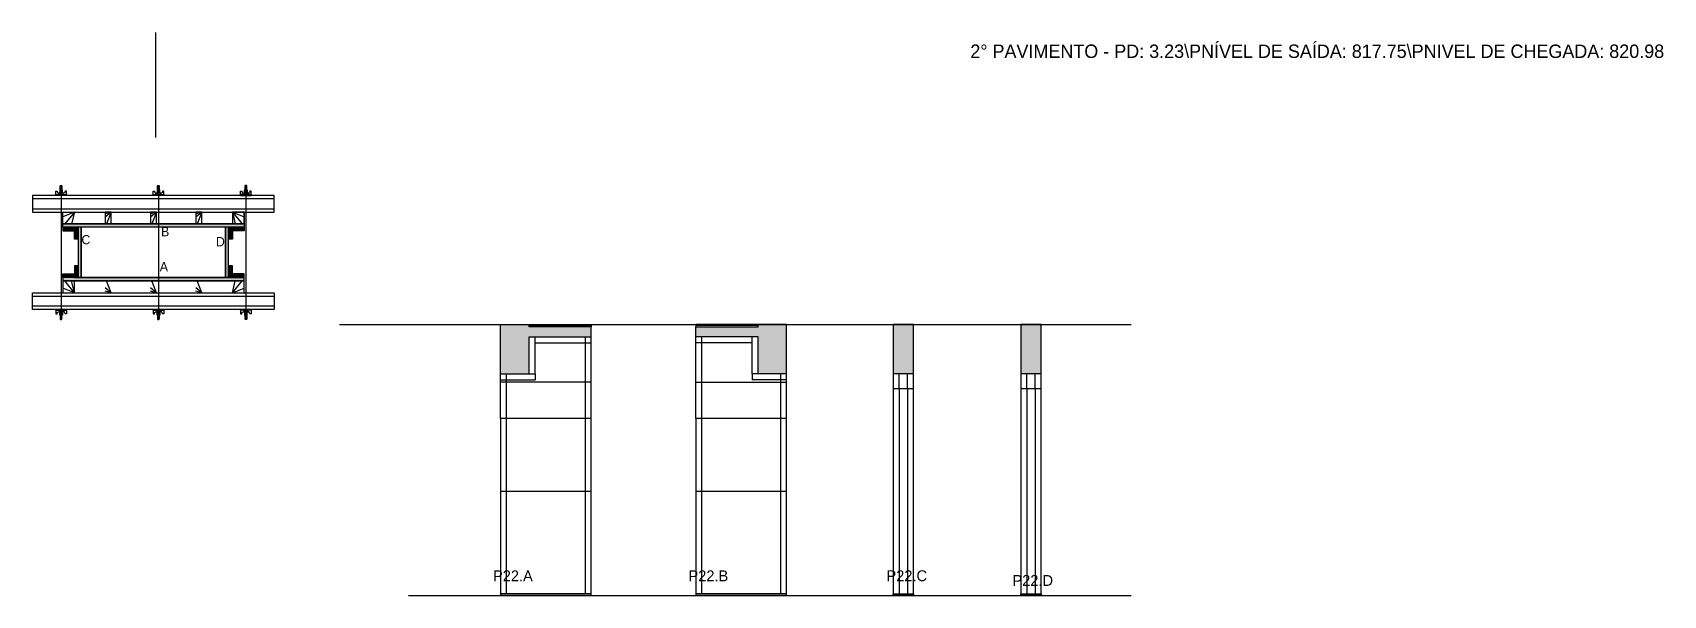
# Model space of a CAD drawing. Header units: metres. Extents: x 5091 to 7034, y 6238 to 6909.
import ezdxf

# ---------------------------------------------------------------- set-up
doc = ezdxf.new("R2010")
doc.units = ezdxf.units.M
for name, color, linetype in [('CHAPA', 7, 'Continuous'), ('COTA', 7, 'Continuous'), ('Hachura', 7, 'Continuous'), ('Madeira', 7, 'Continuous'), ('NOMENCLATURA', 7, 'Continuous'), ('Nível', 7, 'Continuous'), ('Painéis', 7, 'Continuous'), ('Perfil Metálico', 7, 'Continuous'), ('SARR_2.2x7', 7, 'Continuous'), ('SARR_EDITAR', 7, 'Continuous'), ('SARRAFO', 7, 'Continuous'), ('Texto Seção', 7, 'Continuous'), ('TEXTO_GERAL', 7, 'Continuous')]:
    doc.layers.add(name, color=color, linetype=linetype)

msp = doc.modelspace()

# ---------------------------------------------------------------- hatches: boundary and pattern name
at = {"layer": 'COTA'}
h = msp.add_hatch(color=7, dxfattribs=at)
h.dxf.hatch_style = 1
h.paths.add_polyline_path([(5683, 6558), (5757, 6558), (5757, 6558), (5757, 6546), (5757, 6546), (5683, 6546), (5683, 6546), (5683, 6502), (5683, 6502), (5649, 6502), (5649, 6502), (5649, 6561), (5649, 6561), (5683, 6561), (5683, 6561), (5683, 6558)])
h = msp.add_hatch(color=7, dxfattribs=at)
h.dxf.hatch_style = 1
h.paths.add_polyline_path([(5955.8, 6558), (5881.8, 6558), (5881.8, 6558), (5881.8, 6546), (5881.8, 6546), (5955.8, 6546), (5955.8, 6546), (5955.8, 6502), (5955.8, 6502), (5989.8, 6502), (5989.8, 6502), (5989.8, 6561), (5989.8, 6561), (5955.8, 6561), (5955.8, 6561), (5955.8, 6558)])
h = msp.add_hatch(color=7, dxfattribs=at)
h.dxf.hatch_style = 1
h.paths.add_polyline_path([(6140.9, 6561), (6116.9, 6561), (6116.9, 6561), (6116.9, 6502), (6116.9, 6502), (6140.9, 6502), (6140.9, 6502), (6140.9, 6561)])
h = msp.add_hatch(color=7, dxfattribs=at)
h.dxf.hatch_style = 1
h.paths.add_polyline_path([(6293, 6561), (6269, 6561), (6269, 6561), (6269, 6502), (6269, 6502), (6293, 6502), (6293, 6502), (6293, 6561)])
at = {"layer": 'Hachura'}
h = msp.add_hatch(color=7, dxfattribs=at)
h.dxf.hatch_style = 1
h.paths.add_polyline_path([(5127.4, 6676.7), (5127.4, 6680.7), (5127.4, 6680.7), (5343.4, 6680.7), (5343.4, 6680.7), (5343.4, 6676.7), (5343.4, 6676.7), (5127.4, 6676.7)])
h = msp.add_hatch(color=7, dxfattribs=at)
h.dxf.hatch_style = 1
h.paths.add_polyline_path([(5127.4, 6676.7), (5127.4, 6680.7), (5127.4, 6680.7), (5343.4, 6680.7), (5343.4, 6680.7), (5343.4, 6676.7), (5343.4, 6676.7), (5127.4, 6676.7)])
h = msp.add_hatch(color=7, dxfattribs=at)
h.dxf.hatch_style = 1
h.paths.add_polyline_path([(5141.4, 6676.7), (5141.4, 6672.3), (5141.4, 6672.3), (5127.4, 6672.3), (5127.4, 6672.3), (5127.4, 6676.7), (5127.4, 6676.7), (5141.4, 6676.7)])
h = msp.add_hatch(color=7, dxfattribs=at)
h.dxf.hatch_style = 1
h.paths.add_polyline_path([(5145.8, 6676.7), (5141.4, 6676.7), (5141.4, 6676.7), (5141.4, 6662.7), (5141.4, 6662.7), (5145.8, 6662.7), (5145.8, 6662.7), (5145.8, 6676.7)])
h = msp.add_hatch(color=7, dxfattribs=at)
h.dxf.hatch_style = 1
h.paths.add_polyline_path([(5149.4, 6676.7), (5145.8, 6676.7), (5145.8, 6676.7), (5145.8, 6616.7), (5145.8, 6616.7), (5149.4, 6616.7), (5149.4, 6616.7), (5149.4, 6676.7)])
h = msp.add_hatch(color=7, dxfattribs=at)
h.dxf.hatch_style = 1
h.paths.add_polyline_path([(5149.4, 6676.7), (5145.8, 6676.7), (5145.8, 6676.7), (5145.8, 6616.7), (5145.8, 6616.7), (5149.4, 6616.7), (5149.4, 6616.7), (5149.4, 6676.7)])
h = msp.add_hatch(color=7, dxfattribs=at)
h.dxf.hatch_style = 1
h.paths.add_polyline_path([(5325, 6676.7), (5321.4, 6676.7), (5321.4, 6676.7), (5321.4, 6616.7), (5321.4, 6616.7), (5325, 6616.7), (5325, 6616.7), (5325, 6676.7)])
h = msp.add_hatch(color=7, dxfattribs=at)
h.dxf.hatch_style = 1
h.paths.add_polyline_path([(5325, 6676.7), (5321.4, 6676.7), (5321.4, 6676.7), (5321.4, 6616.7), (5321.4, 6616.7), (5325, 6616.7), (5325, 6616.7), (5325, 6676.7)])
h = msp.add_hatch(color=7, dxfattribs=at)
h.dxf.hatch_style = 1
h.paths.add_polyline_path([(5329.4, 6676.7), (5325, 6676.7), (5325, 6676.7), (5325, 6662.7), (5325, 6662.7), (5329.4, 6662.7), (5329.4, 6662.7), (5329.4, 6676.7)])
h = msp.add_hatch(color=7, dxfattribs=at)
h.dxf.hatch_style = 1
h.paths.add_polyline_path([(5329.4, 6676.7), (5329.4, 6672.3), (5329.4, 6672.3), (5343.4, 6672.3), (5343.4, 6672.3), (5343.4, 6676.7), (5343.4, 6676.7), (5329.4, 6676.7)])
h = msp.add_hatch(color=7, dxfattribs=at)
h.dxf.hatch_style = 1
h.paths.add_polyline_path([(5145.8, 6616.7), (5141.4, 6616.7), (5141.4, 6616.7), (5141.4, 6630.7), (5141.4, 6630.7), (5145.8, 6630.7), (5145.8, 6630.7), (5145.8, 6616.7)])
h = msp.add_hatch(color=7, dxfattribs=at)
h.dxf.hatch_style = 1
h.paths.add_polyline_path([(5329.4, 6616.7), (5325, 6616.7), (5325, 6616.7), (5325, 6630.7), (5325, 6630.7), (5329.4, 6630.7), (5329.4, 6630.7), (5329.4, 6616.7)])
h = msp.add_hatch(color=7, dxfattribs=at)
h.dxf.hatch_style = 1
h.paths.add_polyline_path([(5141.4, 6616.7), (5141.4, 6621.1), (5141.4, 6621.1), (5127.4, 6621.1), (5127.4, 6621.1), (5127.4, 6616.7), (5127.4, 6616.7), (5141.4, 6616.7)])
h = msp.add_hatch(color=7, dxfattribs=at)
h.dxf.hatch_style = 1
h.paths.add_polyline_path([(5127.4, 6616.7), (5127.4, 6612.7), (5127.4, 6612.7), (5343.4, 6612.7), (5343.4, 6612.7), (5343.4, 6616.7), (5343.4, 6616.7), (5127.4, 6616.7)])
h = msp.add_hatch(color=7, dxfattribs=at)
h.dxf.hatch_style = 1
h.paths.add_polyline_path([(5127.4, 6616.7), (5127.4, 6612.7), (5127.4, 6612.7), (5343.4, 6612.7), (5343.4, 6612.7), (5343.4, 6616.7), (5343.4, 6616.7), (5127.4, 6616.7)])
h = msp.add_hatch(color=7, dxfattribs=at)
h.dxf.hatch_style = 1
h.paths.add_polyline_path([(5329.4, 6616.7), (5329.4, 6621.1), (5329.4, 6621.1), (5343.4, 6621.1), (5343.4, 6621.1), (5343.4, 6616.7), (5343.4, 6616.7), (5329.4, 6616.7)])

# ---------------------------------------------------------------- linework, layer by layer
at = {"layer": 'CHAPA', "color": 7, "lineweight": 25}
for points in [[(5127.4, 6676.7), (5127.4, 6680.7), (5343.4, 6680.7), (5343.4, 6676.7)], [(5127.4, 6676.7), (5127.4, 6680.7), (5343.4, 6680.7), (5343.4, 6676.7)], [(5149.4, 6676.7), (5145.8, 6676.7), (5145.8, 6616.7), (5149.4, 6616.7)], [(5149.4, 6676.7), (5145.8, 6676.7), (5145.8, 6616.7), (5149.4, 6616.7)], [(5325, 6676.7), (5321.4, 6676.7), (5321.4, 6616.7), (5325, 6616.7)], [(5325, 6676.7), (5321.4, 6676.7), (5321.4, 6616.7), (5325, 6616.7)], [(5127.4, 6616.7), (5127.4, 6612.7), (5343.4, 6612.7), (5343.4, 6616.7)], [(5127.4, 6616.7), (5127.4, 6612.7), (5343.4, 6612.7), (5343.4, 6616.7)]]:
    msp.add_lwpolyline(points, close=True, dxfattribs=at)
at = {"layer": 'COTA', "color": 7, "lineweight": 25}
for p, q in [((5649, 6502), (5649, 6561)), ((5649, 6561), (5683, 6561)), ((5757, 6546), (5757, 6558)), ((5881.8, 6546), (5881.8, 6558)), ((5989.8, 6561), (5955.8, 6561)), ((5989.8, 6502), (5989.8, 6561))]:
    msp.add_line(p, q, dxfattribs=at)
for points in [[(6140.9, 6502), (6140.9, 6561), (6116.9, 6561), (6116.9, 6502)], [(6293, 6502), (6293, 6561), (6269, 6561), (6269, 6502)]]:
    msp.add_lwpolyline(points, dxfattribs=at)
at = {"layer": 'Defpoints', "color": 7, "lineweight": 25}
msp.add_line((5238.4, 6783.7), (5238.4, 6908.7), dxfattribs=at)
at = {"layer": 'Hachura', "color": 7, "lineweight": 25}
for p, q in [((5124.3, 6725.7), (5126.5, 6724.7)), ((5126.4, 6724.4), (5124.3, 6725.5)), ((5124.3, 6724.6), (5126.5, 6723.5)), ((5126.4, 6723.3), (5124.3, 6724.3)), ((5124.3, 6723.4), (5126.5, 6722.3)), ((5126.4, 6722.1), (5124.3, 6723.2)), ((5124.4, 6726.2), (5124.7, 6726.5)), ((5124.4, 6725.8), (5124.4, 6726.2)), ((5124.4, 6726.2), (5124.4, 6726.2)), ((5126.3, 6726.2), (5124.4, 6726.2)), ((5124.4, 6725.8), (5126.3, 6724.9)), ((5124.4, 6725.8), (5126.3, 6724.9)), ((5124.4, 6724.7), (5124.4, 6725.3)), ((5126.3, 6724.3), (5124.4, 6725.3)), ((5124.4, 6724.7), (5126.3, 6723.7)), ((5124.4, 6723.5), (5124.4, 6724.2)), ((5126.3, 6723.2), (5124.4, 6724.2)), ((5124.4, 6723.9), (5124.4, 6724.2)), ((5124.4, 6723.5), (5126.3, 6722.5)), ((5124.4, 6722.3), (5124.4, 6723)), ((5126.3, 6722), (5124.4, 6723)), ((5124.7, 6726.5), (5126, 6726.5)), ((5126.3, 6725.5), (5125, 6726.2)), ((5126.4, 6725.6), (5125.3, 6726.2)), ((5125.4, 6725.5), (5125.4, 6571.7)), ((5125.8, 6726.2), (5126.5, 6725.8)), ((5126.3, 6726.2), (5126, 6726.5)), ((5126.1, 6726.2), (5126.3, 6726)), ((5126.3, 6726), (5126.3, 6726.2)), ((5126.3, 6725.5), (5126.3, 6724.9)), ((5126.3, 6723.7), (5126.3, 6724.3)), ((5126.3, 6723), (5126.3, 6723.2)), ((5126.3, 6723), (5126.3, 6722.5)), ((5240.3, 6725.7), (5242.5, 6724.7)), ((5242.4, 6724.4), (5240.3, 6725.5)), ((5240.3, 6724.6), (5242.5, 6723.5)), ((5242.4, 6723.3), (5240.3, 6724.3)), ((5240.3, 6723.4), (5242.5, 6722.3)), ((5242.4, 6722.1), (5240.3, 6723.2)), ((5240.4, 6726.2), (5240.7, 6726.5)), ((5240.4, 6725.8), (5240.4, 6726.2)), ((5240.4, 6726.2), (5240.4, 6726.2)), ((5242.3, 6726.2), (5240.4, 6726.2)), ((5240.4, 6725.8), (5242.3, 6724.9)), ((5240.4, 6725.8), (5242.3, 6724.9)), ((5240.4, 6724.7), (5240.4, 6725.3)), ((5242.3, 6724.3), (5240.4, 6725.3)), ((5240.4, 6724.7), (5242.3, 6723.7)), ((5240.4, 6723.5), (5240.4, 6724.2)), ((5242.3, 6723.2), (5240.4, 6724.2)), ((5240.4, 6723.9), (5240.4, 6724.2)), ((5240.4, 6723.5), (5242.3, 6722.5)), ((5240.4, 6722.3), (5240.4, 6723)), ((5242.3, 6722), (5240.4, 6723)), ((5240.7, 6726.5), (5242, 6726.5)), ((5242.3, 6725.5), (5241, 6726.2)), ((5242.4, 6725.6), (5241.3, 6726.2)), ((5241.4, 6725.5), (5241.4, 6571.7)), ((5241.8, 6726.2), (5242.5, 6725.8)), ((5242.3, 6726.2), (5242, 6726.5)), ((5242.1, 6726.2), (5242.3, 6726)), ((5242.3, 6726), (5242.3, 6726.2)), ((5242.3, 6725.5), (5242.3, 6724.9)), ((5242.3, 6723.7), (5242.3, 6724.3)), ((5242.3, 6723), (5242.3, 6723.2)), ((5242.3, 6723), (5242.3, 6722.5)), ((5345, 6726.2), (5344.4, 6725.8)), ((5344.4, 6725.6), (5345.5, 6726.2)), ((5346.5, 6725.7), (5344.4, 6724.7)), ((5344.4, 6724.4), (5346.6, 6725.5)), ((5346.5, 6724.6), (5344.4, 6723.5)), ((5344.4, 6723.3), (5346.6, 6724.3)), ((5346.5, 6723.4), (5344.4, 6722.3)), ((5344.4, 6722.1), (5346.6, 6723.2)), ((5344.5, 6726.2), (5344.8, 6726.5)), ((5344.8, 6726.2), (5344.5, 6726)), ((5344.5, 6726), (5344.5, 6726.2)), ((5344.5, 6725.5), (5345.8, 6726.2)), ((5344.5, 6726.2), (5346.5, 6726.2)), ((5346.5, 6725.8), (5344.5, 6724.9)), ((5346.5, 6725.8), (5344.5, 6724.9)), ((5344.5, 6725.5), (5344.5, 6724.9)), ((5344.5, 6724.3), (5346.5, 6725.3)), ((5346.5, 6724.7), (5344.5, 6723.7)), ((5344.5, 6723.7), (5344.5, 6724.3)), ((5344.5, 6723.2), (5346.5, 6724.2)), ((5346.5, 6723.5), (5344.5, 6722.5)), ((5344.5, 6723), (5344.5, 6723.2)), ((5344.5, 6723), (5344.5, 6722.5)), ((5344.5, 6722), (5346.5, 6723)), ((5346.1, 6726.5), (5344.8, 6726.5)), ((5345.4, 6725.5), (5345.4, 6571.7)), ((5346.5, 6726.2), (5346.1, 6726.5)), ((5346.5, 6725.8), (5346.5, 6726.2)), ((5346.5, 6726.2), (5346.5, 6726.2)), ((5346.5, 6724.7), (5346.5, 6725.3)), ((5346.5, 6723.5), (5346.5, 6724.2)), ((5346.5, 6723.9), (5346.5, 6724.2)), ((5346.5, 6722.3), (5346.5, 6723)), ((5119, 6714.7), (5119, 6719.8)), ((5119, 6719.8), (5120.6, 6719.8)), ((5119, 6715.6), (5131.9, 6715.6)), ((5119, 6715.6), (5124.1, 6715.6)), ((5131.9, 6714.7), (5119, 6714.7)), ((5119.1, 6715.6), (5119.1, 6714.7)), ((5119.3, 6715.6), (5119.3, 6714.7)), ((5119.7, 6715.6), (5119.7, 6714.7)), ((5120.1, 6715.6), (5120.1, 6714.7)), ((5120.6, 6719.8), (5121.2, 6717.6)), ((5121, 6715.6), (5121, 6714.7)), ((5121.5, 6717.4), (5123.5, 6717.4)), ((5122.4, 6715.6), (5122.4, 6714.7)), ((5130.9, 6714.7), (5123.1, 6714.7)), ((5123.5, 6718.2), (5127.3, 6718.2)), ((5123.5, 6715.6), (5123.5, 6718.2)), ((5125.4, 6715.6), (5123.5, 6715.6)), ((5127.1, 6721.4), (5123.7, 6721.4)), ((5123.7, 6721.4), (5123.7, 6718.2)), ((5127.1, 6721.3), (5123.7, 6721.3)), ((5124.1, 6715.6), (5124.8, 6715.6)), ((5125.5, 6721.4), (5124.3, 6722)), ((5124.4, 6722.3), (5126.3, 6721.4)), ((5125.3, 6721.4), (5124.4, 6721.8)), ((5124.4, 6721.4), (5124.4, 6721.8)), ((5124.5, 6715.3), (5124.5, 6715.5)), ((5124.5, 6714.8), (5124.5, 6715.3)), ((5124.8, 6721.4), (5124.8, 6718.2)), ((5125.1, 6715.6), (5125.1, 6717.6)), ((5125.4, 6715.6), (5125.4, 6714.7)), ((5125.6, 6717.6), (5125.6, 6715.6)), ((5126.3, 6722), (5126.3, 6721.4)), ((5126.3, 6721.4), (5126.3, 6718.2)), ((5126.4, 6715.5), (5126.4, 6715)), ((5127.1, 6718.2), (5127.1, 6721.4)), ((5127.3, 6718.2), (5127.1, 6718.2)), ((5127.3, 6718.2), (5127.1, 6718.2)), ((5127.3, 6718.2), (5127.3, 6715.6)), ((5129.3, 6717.4), (5127.3, 6717.4)), ((5128.4, 6715.6), (5128.4, 6714.7)), ((5130.2, 6719.8), (5129.6, 6717.6)), ((5129.9, 6715.6), (5129.9, 6714.7)), ((5131.9, 6719.8), (5130.2, 6719.8)), ((5130.7, 6715.6), (5130.7, 6714.7)), ((5131.2, 6715.6), (5131.2, 6714.7)), ((5131.5, 6715.6), (5131.5, 6714.7)), ((5131.7, 6715.6), (5131.7, 6714.7)), ((5131.9, 6715.6), (5131.9, 6719.8)), ((5131.9, 6715.6), (5131.9, 6714.7)), ((5235, 6714.7), (5235, 6719.8)), ((5235, 6719.8), (5236.6, 6719.8)), ((5235, 6715.6), (5247.9, 6715.6)), ((5235, 6715.6), (5240.1, 6715.6)), ((5247.9, 6714.7), (5235, 6714.7)), ((5235.1, 6715.6), (5235.1, 6714.7)), ((5235.3, 6715.6), (5235.3, 6714.7)), ((5235.7, 6715.6), (5235.7, 6714.7)), ((5236.1, 6715.6), (5236.1, 6714.7)), ((5236.6, 6719.8), (5237.2, 6717.6)), ((5237, 6715.6), (5237, 6714.7)), ((5237.5, 6717.4), (5239.5, 6717.4)), ((5238.4, 6715.6), (5238.4, 6714.7)), ((5246.9, 6714.7), (5239.1, 6714.7)), ((5239.5, 6718.2), (5243.3, 6718.2)), ((5239.5, 6715.6), (5239.5, 6718.2)), ((5241.4, 6715.6), (5239.5, 6715.6)), ((5243.1, 6721.4), (5239.7, 6721.4)), ((5239.7, 6721.4), (5239.7, 6718.2)), ((5243.1, 6721.3), (5239.7, 6721.3)), ((5240.1, 6715.6), (5240.8, 6715.6)), ((5241.5, 6721.4), (5240.3, 6722)), ((5240.4, 6722.3), (5242.3, 6721.4)), ((5241.3, 6721.4), (5240.4, 6721.8)), ((5240.4, 6721.4), (5240.4, 6721.8)), ((5240.5, 6715.3), (5240.5, 6715.5)), ((5240.5, 6714.8), (5240.5, 6715.3)), ((5240.8, 6721.4), (5240.8, 6718.2)), ((5241.1, 6715.6), (5241.1, 6717.6)), ((5241.4, 6715.6), (5241.4, 6714.7)), ((5241.6, 6717.6), (5241.6, 6715.6)), ((5242.3, 6722), (5242.3, 6721.4)), ((5242.3, 6721.4), (5242.3, 6718.2)), ((5242.4, 6715.5), (5242.4, 6715)), ((5243.1, 6718.2), (5243.1, 6721.4)), ((5243.3, 6718.2), (5243.1, 6718.2)), ((5243.3, 6718.2), (5243.1, 6718.2)), ((5243.3, 6718.2), (5243.3, 6715.6)), ((5245.3, 6717.4), (5243.3, 6717.4)), ((5244.4, 6715.6), (5244.4, 6714.7)), ((5246.2, 6719.8), (5245.6, 6717.6)), ((5245.9, 6715.6), (5245.9, 6714.7)), ((5247.9, 6719.8), (5246.2, 6719.8)), ((5246.7, 6715.6), (5246.7, 6714.7)), ((5247.2, 6715.6), (5247.2, 6714.7)), ((5247.5, 6715.6), (5247.5, 6714.7)), ((5247.7, 6715.6), (5247.7, 6714.7)), ((5247.9, 6715.6), (5247.9, 6719.8)), ((5247.9, 6715.6), (5247.9, 6714.7)), ((5339, 6715.6), (5339, 6719.8)), ((5339, 6719.8), (5340.6, 6719.8)), ((5351.9, 6715.6), (5339, 6715.6)), ((5339, 6715.6), (5339, 6714.7)), ((5339, 6714.7), (5351.9, 6714.7)), ((5339.1, 6715.6), (5339.1, 6714.7)), ((5339.3, 6715.6), (5339.3, 6714.7)), ((5339.7, 6715.6), (5339.7, 6714.7)), ((5339.9, 6714.7), (5347.7, 6714.7)), ((5340.1, 6715.6), (5340.1, 6714.7)), ((5340.6, 6719.8), (5341.2, 6717.6)), ((5341, 6715.6), (5341, 6714.7)), ((5341.5, 6717.4), (5343.5, 6717.4)), ((5342.4, 6715.6), (5342.4, 6714.7)), ((5347.4, 6718.2), (5343.5, 6718.2)), ((5343.5, 6718.2), (5343.5, 6715.6)), ((5343.5, 6718.2), (5343.7, 6718.2)), ((5343.5, 6718.2), (5343.7, 6718.2)), ((5343.7, 6721.4), (5347.1, 6721.4)), ((5343.7, 6718.2), (5343.7, 6721.4)), ((5343.7, 6721.3), (5347.1, 6721.3)), ((5344.4, 6715.5), (5344.4, 6715)), ((5346.5, 6722.3), (5344.5, 6721.4)), ((5344.5, 6722), (5344.5, 6721.4)), ((5344.5, 6721.4), (5344.5, 6718.2)), ((5345.2, 6717.6), (5345.2, 6715.6)), ((5345.3, 6721.4), (5346.6, 6722)), ((5345.4, 6715.6), (5347.4, 6715.6)), ((5345.4, 6715.6), (5345.4, 6714.7)), ((5345.5, 6721.4), (5346.5, 6721.8)), ((5345.7, 6715.6), (5345.7, 6717.6)), ((5346.1, 6721.4), (5346.1, 6718.2)), ((5346.7, 6715.6), (5346.1, 6715.6)), ((5346.4, 6715.3), (5346.4, 6715.5)), ((5346.4, 6714.8), (5346.4, 6715.3)), ((5346.5, 6721.4), (5346.5, 6721.8)), ((5351.9, 6715.6), (5346.7, 6715.6)), ((5347.1, 6721.4), (5347.1, 6718.2)), ((5347.4, 6715.6), (5347.4, 6718.2)), ((5349.3, 6717.4), (5347.4, 6717.4)), ((5348.5, 6715.6), (5348.5, 6714.7)), ((5350.2, 6719.8), (5349.6, 6717.6)), ((5349.9, 6715.6), (5349.9, 6714.7)), ((5351.9, 6719.8), (5350.2, 6719.8)), ((5350.7, 6715.6), (5350.7, 6714.7)), ((5351.2, 6715.6), (5351.2, 6714.7)), ((5351.5, 6715.6), (5351.5, 6714.7)), ((5351.7, 6715.6), (5351.7, 6714.7)), ((5351.9, 6714.7), (5351.9, 6719.8)), ((5131.9, 6578.7), (5119, 6578.7)), ((5119, 6578.7), (5119, 6573.5)), ((5119, 6577.8), (5131.9, 6577.8)), ((5119, 6577.8), (5124.1, 6577.8)), ((5119, 6573.5), (5120.6, 6573.5)), ((5119.1, 6577.8), (5119.1, 6578.7)), ((5119.3, 6577.8), (5119.3, 6578.7)), ((5119.7, 6577.8), (5119.7, 6578.7)), ((5120.1, 6577.8), (5120.1, 6578.7)), ((5120.6, 6573.5), (5121.2, 6575.7)), ((5121, 6577.8), (5121, 6578.7)), ((5121.5, 6576), (5123.5, 6576)), ((5122.4, 6577.8), (5122.4, 6578.7)), ((5130.9, 6578.7), (5123.1, 6578.7)), ((5125.4, 6577.8), (5123.5, 6577.8)), ((5123.5, 6577.8), (5123.5, 6575.2)), ((5123.5, 6575.2), (5127.3, 6575.2)), ((5123.7, 6572), (5123.7, 6575.2)), ((5127.1, 6572), (5123.7, 6572)), ((5127.1, 6572), (5123.7, 6572)), ((5124.1, 6577.8), (5124.8, 6577.8)), ((5125.5, 6572), (5124.3, 6571.3)), ((5126.4, 6571.2), (5124.3, 6570.2)), ((5124.3, 6569.9), (5126.5, 6571)), ((5126.4, 6570.1), (5124.3, 6569)), ((5124.3, 6568.8), (5126.5, 6569.9)), ((5126.4, 6568.9), (5124.3, 6567.9)), ((5124.3, 6567.6), (5126.5, 6568.7)), ((5124.4, 6571), (5126.3, 6572)), ((5125.3, 6572), (5124.4, 6571.5)), ((5124.4, 6572), (5124.4, 6571.5)), ((5126.3, 6571.3), (5124.4, 6570.4)), ((5124.4, 6571), (5124.4, 6570.4)), ((5124.4, 6569.8), (5126.3, 6570.8)), ((5126.3, 6570.2), (5124.4, 6569.2)), ((5124.4, 6569.8), (5124.4, 6569.2)), ((5124.4, 6568.7), (5126.3, 6569.6)), ((5124.4, 6569.4), (5124.4, 6569.2)), ((5126.3, 6569), (5124.4, 6568)), ((5124.4, 6568.7), (5124.4, 6568)), ((5124.4, 6567.5), (5126.3, 6568.5)), ((5124.4, 6567.5), (5126.3, 6568.5)), ((5124.4, 6567.5), (5124.4, 6567.2)), ((5124.5, 6578.5), (5124.5, 6578.1)), ((5124.5, 6578.1), (5124.5, 6577.9)), ((5124.8, 6572), (5124.8, 6575.2)), ((5126.3, 6567.8), (5125, 6567.2)), ((5125.1, 6577.8), (5125.1, 6575.8)), ((5126.4, 6567.8), (5125.3, 6567.2)), ((5125.4, 6577.8), (5125.4, 6578.7)), ((5125.6, 6575.8), (5125.6, 6577.8)), ((5125.8, 6567.2), (5126.5, 6567.5)), ((5126.3, 6572), (5126.3, 6575.2)), ((5126.3, 6571.3), (5126.3, 6572)), ((5126.3, 6570.4), (5126.3, 6570.8)), ((5126.3, 6570.4), (5126.3, 6570.2)), ((5126.3, 6569.6), (5126.3, 6569)), ((5126.3, 6567.8), (5126.3, 6568.5)), ((5126.4, 6577.9), (5126.4, 6578.3)), ((5127.1, 6575.2), (5127.1, 6572)), ((5127.3, 6575.2), (5127.1, 6575.2)), ((5127.3, 6575.2), (5127.1, 6575.2)), ((5129.3, 6576), (5127.3, 6576)), ((5127.3, 6575.2), (5127.3, 6577.8)), ((5128.4, 6577.8), (5128.4, 6578.7)), ((5130.2, 6573.5), (5129.6, 6575.7)), ((5129.9, 6577.8), (5129.9, 6578.7)), ((5131.9, 6573.5), (5130.2, 6573.5)), ((5130.7, 6577.8), (5130.7, 6578.7)), ((5131.2, 6577.8), (5131.2, 6578.7)), ((5131.5, 6577.8), (5131.5, 6578.7)), ((5131.7, 6577.8), (5131.7, 6578.7)), ((5131.9, 6577.8), (5131.9, 6578.7)), ((5131.9, 6577.8), (5131.9, 6573.5)), ((5247.9, 6578.7), (5235, 6578.7)), ((5235, 6578.7), (5235, 6573.5)), ((5235, 6577.8), (5247.9, 6577.8)), ((5235, 6577.8), (5240.1, 6577.8)), ((5235, 6573.5), (5236.6, 6573.5)), ((5235.1, 6577.8), (5235.1, 6578.7)), ((5235.3, 6577.8), (5235.3, 6578.7)), ((5235.7, 6577.8), (5235.7, 6578.7)), ((5236.1, 6577.8), (5236.1, 6578.7)), ((5236.6, 6573.5), (5237.2, 6575.7)), ((5237, 6577.8), (5237, 6578.7)), ((5237.5, 6576), (5239.5, 6576)), ((5238.4, 6577.8), (5238.4, 6578.7)), ((5246.9, 6578.7), (5239.1, 6578.7)), ((5241.4, 6577.8), (5239.5, 6577.8)), ((5239.5, 6577.8), (5239.5, 6575.2)), ((5239.5, 6575.2), (5243.3, 6575.2)), ((5239.7, 6572), (5239.7, 6575.2)), ((5243.1, 6572), (5239.7, 6572)), ((5243.1, 6572), (5239.7, 6572)), ((5240.1, 6577.8), (5240.8, 6577.8)), ((5241.5, 6572), (5240.3, 6571.3)), ((5242.4, 6571.2), (5240.3, 6570.2)), ((5240.3, 6569.9), (5242.5, 6571)), ((5242.4, 6570.1), (5240.3, 6569)), ((5240.3, 6568.8), (5242.5, 6569.9)), ((5242.4, 6568.9), (5240.3, 6567.9)), ((5240.3, 6567.6), (5242.5, 6568.7)), ((5240.4, 6571), (5242.3, 6572)), ((5241.3, 6572), (5240.4, 6571.5)), ((5240.4, 6572), (5240.4, 6571.5)), ((5242.3, 6571.3), (5240.4, 6570.4)), ((5240.4, 6571), (5240.4, 6570.4)), ((5240.4, 6569.8), (5242.3, 6570.8)), ((5242.3, 6570.2), (5240.4, 6569.2)), ((5240.4, 6569.8), (5240.4, 6569.2)), ((5240.4, 6568.7), (5242.3, 6569.6)), ((5240.4, 6569.4), (5240.4, 6569.2)), ((5242.3, 6569), (5240.4, 6568)), ((5240.4, 6568.7), (5240.4, 6568)), ((5240.4, 6567.5), (5242.3, 6568.5)), ((5240.4, 6567.5), (5242.3, 6568.5)), ((5240.4, 6567.5), (5240.4, 6567.2)), ((5240.5, 6578.5), (5240.5, 6578.1)), ((5240.5, 6578.1), (5240.5, 6577.9)), ((5240.8, 6572), (5240.8, 6575.2)), ((5242.3, 6567.8), (5241, 6567.2)), ((5241.1, 6577.8), (5241.1, 6575.8)), ((5242.4, 6567.8), (5241.3, 6567.2)), ((5241.4, 6577.8), (5241.4, 6578.7)), ((5241.6, 6575.8), (5241.6, 6577.8)), ((5241.8, 6567.2), (5242.5, 6567.5)), ((5242.3, 6572), (5242.3, 6575.2)), ((5242.3, 6571.3), (5242.3, 6572)), ((5242.3, 6570.4), (5242.3, 6570.8)), ((5242.3, 6570.4), (5242.3, 6570.2)), ((5242.3, 6569.6), (5242.3, 6569)), ((5242.3, 6567.8), (5242.3, 6568.5)), ((5242.4, 6577.9), (5242.4, 6578.3)), ((5243.1, 6575.2), (5243.1, 6572)), ((5243.3, 6575.2), (5243.1, 6575.2)), ((5243.3, 6575.2), (5243.1, 6575.2)), ((5245.3, 6576), (5243.3, 6576)), ((5243.3, 6575.2), (5243.3, 6577.8)), ((5244.4, 6577.8), (5244.4, 6578.7)), ((5246.2, 6573.5), (5245.6, 6575.7)), ((5245.9, 6577.8), (5245.9, 6578.7)), ((5247.9, 6573.5), (5246.2, 6573.5)), ((5246.7, 6577.8), (5246.7, 6578.7)), ((5247.2, 6577.8), (5247.2, 6578.7)), ((5247.5, 6577.8), (5247.5, 6578.7)), ((5247.7, 6577.8), (5247.7, 6578.7)), ((5247.9, 6577.8), (5247.9, 6578.7)), ((5247.9, 6577.8), (5247.9, 6573.5)), ((5339, 6578.7), (5351.9, 6578.7)), ((5339, 6577.8), (5339, 6578.7)), ((5351.9, 6577.8), (5339, 6577.8)), ((5339, 6577.8), (5339, 6573.5)), ((5339, 6573.5), (5340.6, 6573.5)), ((5339.1, 6577.8), (5339.1, 6578.7)), ((5339.3, 6577.8), (5339.3, 6578.7)), ((5339.7, 6577.8), (5339.7, 6578.7)), ((5339.9, 6578.7), (5347.7, 6578.7)), ((5340.1, 6577.8), (5340.1, 6578.7)), ((5340.6, 6573.5), (5341.2, 6575.7)), ((5341, 6577.8), (5341, 6578.7)), ((5341.5, 6576), (5343.5, 6576)), ((5342.4, 6577.8), (5342.4, 6578.7)), ((5343.5, 6575.2), (5343.5, 6577.8)), ((5347.4, 6575.2), (5343.5, 6575.2)), ((5343.5, 6575.2), (5343.7, 6575.2)), ((5343.5, 6575.2), (5343.7, 6575.2)), ((5343.7, 6575.2), (5343.7, 6572)), ((5343.7, 6572), (5347.1, 6572)), ((5343.7, 6572), (5347.1, 6572)), ((5344.4, 6577.9), (5344.4, 6578.3)), ((5344.4, 6571.2), (5346.6, 6570.2)), ((5346.5, 6569.9), (5344.4, 6571)), ((5344.4, 6570.1), (5346.6, 6569)), ((5346.5, 6568.8), (5344.4, 6569.9)), ((5344.4, 6568.9), (5346.6, 6567.9)), ((5346.5, 6567.6), (5344.4, 6568.7)), ((5344.4, 6567.8), (5345.5, 6567.2)), ((5345, 6567.2), (5344.4, 6567.5)), ((5344.5, 6572), (5344.5, 6575.2)), ((5344.5, 6571.3), (5344.5, 6572)), ((5346.5, 6571), (5344.5, 6572)), ((5344.5, 6571.3), (5346.5, 6570.4)), ((5344.5, 6570.4), (5344.5, 6570.8)), ((5346.5, 6569.8), (5344.5, 6570.8)), ((5344.5, 6570.4), (5344.5, 6570.2)), ((5344.5, 6570.2), (5346.5, 6569.2)), ((5344.5, 6569.6), (5344.5, 6569)), ((5346.5, 6568.7), (5344.5, 6569.6)), ((5344.5, 6569), (5346.5, 6568)), ((5346.5, 6567.5), (5344.5, 6568.5)), ((5344.5, 6567.8), (5344.5, 6568.5)), ((5346.5, 6567.5), (5344.5, 6568.5)), ((5344.5, 6567.8), (5345.8, 6567.2)), ((5345.2, 6575.8), (5345.2, 6577.8)), ((5345.3, 6572), (5346.6, 6571.3)), ((5345.4, 6577.8), (5345.4, 6578.7)), ((5345.4, 6577.8), (5347.4, 6577.8)), ((5345.5, 6572), (5346.5, 6571.5)), ((5345.7, 6577.8), (5345.7, 6575.8)), ((5346.7, 6577.8), (5346.1, 6577.8)), ((5346.1, 6572), (5346.1, 6575.2)), ((5346.4, 6578.5), (5346.4, 6578.1)), ((5346.4, 6578.1), (5346.4, 6577.9)), ((5346.5, 6572), (5346.5, 6571.5)), ((5346.5, 6571), (5346.5, 6570.4)), ((5346.5, 6569.8), (5346.5, 6569.2)), ((5346.5, 6569.4), (5346.5, 6569.2)), ((5346.5, 6568.7), (5346.5, 6568)), ((5346.5, 6567.5), (5346.5, 6567.2)), ((5351.9, 6577.8), (5346.7, 6577.8)), ((5347.1, 6572), (5347.1, 6575.2)), ((5347.4, 6577.8), (5347.4, 6575.2)), ((5349.3, 6576), (5347.4, 6576)), ((5348.5, 6577.8), (5348.5, 6578.7)), ((5350.2, 6573.5), (5349.6, 6575.7)), ((5349.9, 6577.8), (5349.9, 6578.7)), ((5351.9, 6573.5), (5350.2, 6573.5)), ((5350.7, 6577.8), (5350.7, 6578.7)), ((5351.2, 6577.8), (5351.2, 6578.7)), ((5351.5, 6577.8), (5351.5, 6578.7)), ((5351.7, 6577.8), (5351.7, 6578.7)), ((5351.9, 6578.7), (5351.9, 6573.5)), ((5124.4, 6567.2), (5124.4, 6567.2)), ((5124.4, 6567.2), (5124.7, 6566.9)), ((5126.3, 6567.2), (5124.4, 6567.2)), ((5124.7, 6566.9), (5126, 6566.9)), ((5126.3, 6567.2), (5126, 6566.9)), ((5126.1, 6567.2), (5126.3, 6567.3)), ((5126.3, 6567.3), (5126.3, 6567.2)), ((5240.4, 6567.2), (5240.4, 6567.2)), ((5240.4, 6567.2), (5240.7, 6566.9)), ((5242.3, 6567.2), (5240.4, 6567.2)), ((5240.7, 6566.9), (5242, 6566.9)), ((5242.3, 6567.2), (5242, 6566.9)), ((5242.1, 6567.2), (5242.3, 6567.3)), ((5242.3, 6567.3), (5242.3, 6567.2)), ((5344.8, 6567.2), (5344.5, 6567.3)), ((5344.5, 6567.3), (5344.5, 6567.2)), ((5344.5, 6567.2), (5344.8, 6566.9)), ((5344.5, 6567.2), (5346.5, 6567.2)), ((5346.1, 6566.9), (5344.8, 6566.9)), ((5346.5, 6567.2), (5346.1, 6566.9)), ((5346.5, 6567.2), (5346.5, 6567.2))]:
    msp.add_line(p, q, dxfattribs=at)
at = {"layer": 'Madeira', "color": 7, "lineweight": 25}
for p, q in [((5141.4, 6694.7), (5127.4, 6689.3)), ((5141.4, 6694.7), (5129.9, 6680.7)), ((5141.4, 6694.7), (5137.9, 6680.7)), ((5184.9, 6694.7), (5177.9, 6688.9)), ((5184.9, 6694.7), (5177.9, 6692.9)), ((5184.9, 6694.7), (5179.5, 6680.7)), ((5238.9, 6694.7), (5231.9, 6688.9)), ((5238.9, 6694.7), (5231.9, 6692.9)), ((5238.9, 6694.7), (5233.5, 6680.7)), ((5292.9, 6694.7), (5285.9, 6688.9)), ((5292.9, 6694.7), (5285.9, 6692.9)), ((5292.9, 6694.7), (5287.5, 6680.7)), ((5329.4, 6694.7), (5340.9, 6680.7)), ((5329.4, 6694.7), (5332.9, 6680.7)), ((5329.4, 6694.7), (5343.4, 6689.2)), ((5141.4, 6598.7), (5129.9, 6612.7)), ((5141.4, 6598.7), (5137.9, 6612.7)), ((5184.9, 6598.7), (5179.5, 6612.7)), ((5238.9, 6598.7), (5233.5, 6612.7)), ((5292.9, 6598.7), (5287.5, 6612.7)), ((5329.4, 6598.7), (5340.9, 6612.7)), ((5329.4, 6598.7), (5332.9, 6612.7)), ((5141.4, 6598.7), (5127.4, 6604.1)), ((5184.9, 6598.7), (5177.9, 6604.4)), ((5184.9, 6598.7), (5177.9, 6600.4)), ((5238.9, 6598.7), (5231.9, 6604.4)), ((5238.9, 6598.7), (5231.9, 6600.4)), ((5292.9, 6598.7), (5285.9, 6604.4)), ((5292.9, 6598.7), (5285.9, 6600.4)), ((5329.4, 6598.7), (5343.4, 6604.1))]:
    msp.add_line(p, q, dxfattribs=at)
for points in [[(5343.4, 6694.7), (5343.4, 6680.7), (5127.4, 6680.7), (5127.4, 6694.7)], [(5184.9, 6694.7), (5177.9, 6694.7), (5177.9, 6680.7), (5184.9, 6680.7)], [(5238.9, 6694.7), (5231.9, 6694.7), (5231.9, 6680.7), (5238.9, 6680.7)], [(5292.9, 6694.7), (5285.9, 6694.7), (5285.9, 6680.7), (5292.9, 6680.7)], [(5329.4, 6694.7), (5329.4, 6680.7), (5343.4, 6680.7), (5343.4, 6694.7)], [(5141.4, 6598.7), (5141.4, 6612.7), (5127.4, 6612.7), (5127.4, 6598.7)], [(5343.4, 6598.7), (5343.4, 6612.7), (5127.4, 6612.7), (5127.4, 6598.7)]]:
    msp.add_lwpolyline(points, close=True, dxfattribs=at)
at = {"layer": 'Nível', "color": 7, "lineweight": 25}
for p, q in [((5457.2, 6561), (6400.2, 6561)), ((5539.2, 6238), (6400.2, 6238))]:
    msp.add_line(p, q, dxfattribs=at)
at = {"layer": 'Painéis', "color": 7, "lineweight": 25}
for p, q in [((5683, 6546), (5757, 6546)), ((5683, 6502), (5683, 6546)), ((5757, 6449), (5757, 6546)), ((5955.8, 6546), (5881.8, 6546)), ((5881.8, 6449), (5881.8, 6546)), ((5955.8, 6502), (5955.8, 6546)), ((5649, 6502), (5683, 6502)), ((5649, 6449), (5649, 6502)), ((5757, 6492), (5649, 6492)), ((5881.8, 6492), (5989.8, 6492)), ((5989.8, 6502), (5955.8, 6502)), ((5989.8, 6449), (5989.8, 6502)), ((6116.9, 6502), (6116.9, 6240)), ((6140.9, 6502), (6116.9, 6502)), ((6140.9, 6240), (6140.9, 6502)), ((6269, 6502), (6269, 6240)), ((6293, 6502), (6269, 6502)), ((6293, 6240), (6293, 6502)), ((6140.9, 6484), (6116.9, 6484)), ((6293, 6484), (6269, 6484)), ((5649, 6449), (5649, 6238)), ((5757, 6449), (5649, 6449)), ((5757, 6238), (5757, 6449)), ((5881.8, 6449), (5881.8, 6238)), ((5989.8, 6449), (5881.8, 6449)), ((5989.8, 6238), (5989.8, 6449)), ((5757, 6362), (5649, 6362)), ((5989.8, 6362), (5881.8, 6362)), ((5649, 6240), (5757, 6240)), ((5881.8, 6240), (5989.8, 6240)), ((6116.9, 6240), (6140.9, 6240)), ((6269, 6240), (6293, 6240))]:
    msp.add_line(p, q, dxfattribs=at)
for points in [[(5321.4, 6616.7), (5321.4, 6676.7), (5149.4, 6676.7), (5149.4, 6616.7)], [(5757, 6558), (5683, 6558), (5683, 6561), (5757, 6561)], [(5881.8, 6558), (5955.8, 6558), (5955.8, 6561), (5881.8, 6561)], [(5757, 6240), (5649, 6240), (5649, 6238), (5757, 6238)], [(5989.8, 6240), (5881.8, 6240), (5881.8, 6238), (5989.8, 6238)], [(6116.9, 6240), (6140.9, 6240), (6140.9, 6238), (6116.9, 6238)], [(6269, 6240), (6293, 6240), (6293, 6238), (6269, 6238)]]:
    msp.add_lwpolyline(points, close=True, dxfattribs=at)
at = {"layer": 'Perfil Metálico', "color": 7, "lineweight": 25}
for points in [[(5091.4, 6714.7), (5091.4, 6694.7), (5379.4, 6694.7), (5379.4, 6714.7)], [(5379.4, 6698.7), (5379.4, 6710.7), (5091.4, 6710.7), (5091.4, 6698.7)], [(5091.4, 6578.7), (5091.4, 6598.7), (5379.4, 6598.7), (5379.4, 6578.7)], [(5379.4, 6594.7), (5379.4, 6582.7), (5091.4, 6582.7), (5091.4, 6594.7)]]:
    msp.add_lwpolyline(points, close=True, dxfattribs=at)
at = {"layer": 'SARR_2.2x7', "color": 7, "lineweight": 25}
for p, q in [((5690, 6502), (5690, 6546)), ((5690, 6539), (5757, 6539)), ((5750, 6449), (5750, 6546)), ((5948.8, 6539), (5881.8, 6539)), ((5888.8, 6449), (5888.8, 6546)), ((5948.8, 6502), (5948.8, 6546)), ((5649, 6495), (5690, 6495)), ((5656, 6449), (5656, 6502)), ((5683, 6502), (5690, 6502)), ((5690, 6502), (5690, 6495)), ((5955.8, 6502), (5948.8, 6502)), ((5948.8, 6502), (5948.8, 6495)), ((5989.8, 6495), (5948.8, 6495)), ((5982.8, 6449), (5982.8, 6502)), ((6123.9, 6484), (6123.9, 6502)), ((6133.9, 6484), (6133.9, 6502)), ((6276, 6484), (6276, 6502)), ((6286, 6484), (6286, 6502)), ((6123.9, 6484), (6123.9, 6484)), ((6123.9, 6484), (6123.9, 6240)), ((6133.9, 6484), (6133.9, 6484)), ((6133.9, 6484), (6133.9, 6240)), ((6276, 6484), (6276, 6484)), ((6276, 6484), (6276, 6240)), ((6286, 6484), (6286, 6484)), ((6286, 6484), (6286, 6240)), ((5656, 6362), (5656, 6449)), ((5750, 6362), (5750, 6449)), ((5888.8, 6362), (5888.8, 6449)), ((5982.8, 6362), (5982.8, 6449)), ((5656, 6240), (5656, 6362)), ((5750, 6240), (5750, 6362)), ((5888.8, 6240), (5888.8, 6362)), ((5982.8, 6240), (5982.8, 6362)), ((5656, 6240), (5656, 6240)), ((5750, 6240), (5750, 6240)), ((5888.8, 6240), (5888.8, 6240)), ((5982.8, 6240), (5982.8, 6240))]:
    msp.add_line(p, q, dxfattribs=at)
at = {"layer": 'SARR_EDITAR', "color": 7, "lineweight": 25}
for p, q in [((5683, 6559.5), (5757, 6559.5)), ((5955.8, 6559.5), (5881.8, 6559.5))]:
    msp.add_line(p, q, dxfattribs=at)
at = {"layer": 'SARRAFO', "color": 7, "lineweight": 25}
for points in [[(5127.4, 6672.3), (5141.4, 6672.3), (5141.4, 6676.7), (5127.4, 6676.7)], [(5141.4, 6662.7), (5141.4, 6676.7), (5145.8, 6676.7), (5145.8, 6662.7)], [(5325, 6662.7), (5325, 6676.7), (5329.4, 6676.7), (5329.4, 6662.7)], [(5343.4, 6672.3), (5329.4, 6672.3), (5329.4, 6676.7), (5343.4, 6676.7)], [(5141.4, 6630.7), (5141.4, 6616.7), (5145.8, 6616.7), (5145.8, 6630.7)], [(5325, 6630.7), (5325, 6616.7), (5329.4, 6616.7), (5329.4, 6630.7)], [(5127.4, 6621.1), (5141.4, 6621.1), (5141.4, 6616.7), (5127.4, 6616.7)], [(5343.4, 6621.1), (5329.4, 6621.1), (5329.4, 6616.7), (5343.4, 6616.7)]]:
    msp.add_lwpolyline(points, close=True, dxfattribs=at)

# ---------------------------------------------------------------- texts
at = {"layer": 'NOMENCLATURA', "color": 7, "lineweight": 25}
msp.add_text('2° PAVIMENTO - PD: 3.23\\PNÍVEL DE SAÍDA: 817.75\\PNIVEL DE CHEGADA: 820.98', height=16, dxfattribs=at).set_placement((6208.7, 6878.5))
at = {"layer": 'Texto Seção', "color": 7, "lineweight": 25}
for s, p in [('P22.A', (5640, 6254.8)), ('P22.B', (5872.9, 6254.8)), ('P22.C', (6108.8, 6254.9)), ('P22.D', (6258.9, 6249.3))]:
    msp.add_text(s, height=13, dxfattribs=at).set_placement(p)
at = {"layer": 'TEXTO_GERAL', "color": 7, "lineweight": 25}
for s, p in [('C', (5149.6, 6656.4)), ('B', (5244.4, 6666)), ('D', (5309.8, 6654.1)), ('A', (5242.9, 6624.3))]:
    msp.add_text(s, height=11, dxfattribs=at).set_placement(p)

doc.saveas('drawing.dxf')
